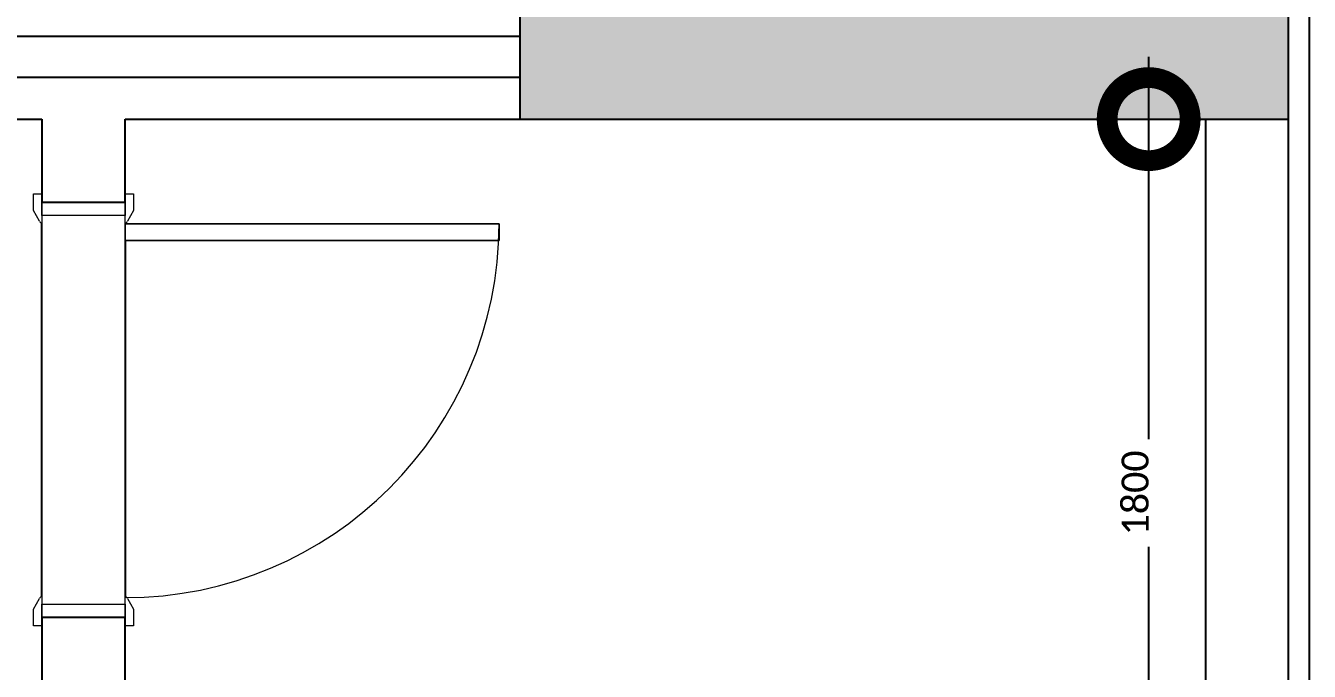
# Model space of a CAD drawing. Header units: metres. Extents: x 15.7 to 112.1, y 4.7 to 71.5.
# Drawn here: x 68.405 to 71.494, y 25.318 to 26.872 of the extents above; entities that cross this region are included whole.
import ezdxf

# ---------------------------------------------------------------- set-up
doc = ezdxf.new("R2010")
doc.units = ezdxf.units.M
doc.layers.get('0').update_dxf_attribs({"color": 3})
doc.layers.add('00', color=252, linetype='Continuous')
doc.layers.add('A-DIM', color=7, linetype='Continuous', lineweight=5)
doc.layers.add('A-DOOR', color=5, linetype='Continuous', lineweight=5)
doc.styles.add('Calibri', font='calibri.ttf', dxfattribs={"height": 0.212639})
doc.dimstyles.new('ECG_Dimn-Detl-100', dxfattribs={"dimscale": 0.3048, "dimtxt": 0.25, "dimasz": 1.312336, "dimexe": 0.492126, "dimexo": 0.0625, "dimgap": 0, "dimtad": 1, "dimdec": 0, "dimlfac": 1000, "dimzin": 0, "dimdsep": 46, "dimtxsty": 'Calibri', "dimblk1": 'DOTSMALL', "dimblk2": 'DOTSMALL', "dimsah": 1, "dimcen": 0.09, "dimdle": 0.492126, "dimazin": 0, "dimtfac": 1, "dimtdec": 4, "dimtix": 1, "dimtmove": 0, "dimatfit": 3, "dimfxl": 0.492126, "dimfxlon": 1, "dimtvp": 1, "dimtolj": 1, "dimtzin": 0, "dimarcsym": 2})

# ---------------------------------------------------------------- blocks, each defined once
blk = doc.blocks.new('ECG_ Door-Single Leaf-Steel - 1000x2200 mm-3097159-GROUND FLOOR PLAN')
at = {"layer": 'A-DOOR'}
for p, q in [((-0.52, 0.12), (-0.48, 0.12)), ((-0.52, 0.1), (-0.52, 0.12)), ((-0.45, 0.1), (-0.5, 0.1)), ((-0.5, 0.1), (-0.468, 0.1)), ((-0.48, 0.12), (-0.454, 0.106)), ((-0.468, 0.1), (-0.468, -0.1)), ((0.5, 0.1), (0.45, 0.1)), ((0.454, 0.106), (0.48, 0.12)), ((0.468, 0.1), (0.5, 0.1)), ((0.468, -0.1), (0.468, 0.1)), ((0.48, 0.12), (0.52, 0.12)), ((0.52, 0.12), (0.52, 0.1)), ((-0.52, -0.12), (-0.52, -0.1)), ((-0.48, -0.12), (-0.52, -0.12)), ((-0.5, -0.1), (-0.45, -0.1)), ((-0.468, -0.1), (-0.5, -0.1)), ((-0.454, -0.106), (-0.48, -0.12)), ((0.408, -0.1), (0.448, -0.1)), ((0.408, -1), (0.408, -0.1)), ((0.408, -0.1), (0.408, -1)), ((0.448, -0.1), (0.408, -0.1)), ((0.448, -0.1), (0.448, -1)), ((0.448, -1), (0.448, -0.1)), ((0.45, -0.1), (0.5, -0.1)), ((0.48, -0.12), (0.454, -0.106)), ((0.5, -0.1), (0.468, -0.1)), ((0.52, -0.12), (0.48, -0.12)), ((0.52, -0.1), (0.52, -0.12)), ((0.448, -1), (0.408, -1)), ((0.408, -1), (0.448, -1))]:
    blk.add_line(p, q, dxfattribs=at)
for centre, radius, start, end in [((-0.458, 0.099), 0.00806, 7.125, 60.2551), ((0.458, 0.099), 0.00806, 119.7449, 172.875), ((-0.458, -0.099), 0.00806, 299.7449, 352.875), ((0.448, -0.1), 0.9, 180, 270), ((0.458, -0.099), 0.00806, 187.125, 240.2551)]:
    blk.add_arc(centre, radius, start, end, dxfattribs=at)
blk = doc.blocks.new('_DotSmall')
at = {"color": 0, "linetype": 'ByBlock', "const_width": 0.5}
blk.add_lwpolyline([(-0.0625, 0, 1), (0.0625, 0, 1)], format="xyb", close=True, dxfattribs=at)

msp = doc.modelspace()

# ---------------------------------------------------------------- hatches: boundary and pattern name
at = {"layer": '00'}
msp.add_hatch(color=256, dxfattribs=at).paths.add_polyline_path([(71.0292, 26.6473), (71.4439, 26.6473), (71.4439, 27.0473), (69.5939, 27.0473), (69.5939, 26.6473)], flags=0)

# ---------------------------------------------------------------- linework, layer by layer
for p, q in [((71.4939, 36.6973), (71.4939, 25.1773)), ((69.5939, 27.0473), (69.5939, 26.8473)), ((71.4439, 26.6473), (71.4439, 27.0473)), ((65.6439, 26.8473), (69.5939, 26.8473)), ((69.5939, 26.8473), (69.5939, 26.7473)), ((69.5939, 26.7473), (65.6439, 26.7473)), ((69.5939, 26.7473), (69.5939, 26.6473)), ((65.6439, 26.6473), (68.4439, 26.6473)), ((68.4439, 26.6473), (68.4439, 26.4473)), ((68.6439, 26.4473), (68.6439, 26.6473)), ((68.6439, 26.6473), (69.5939, 26.6473)), ((69.5939, 26.6473), (71.2439, 26.6473)), ((71.2439, 26.6473), (71.2439, 24.8473)), ((71.2439, 26.6473), (71.4439, 26.6473)), ((71.4439, 25.0473), (71.4439, 26.6473)), ((68.4439, 26.4473), (68.6439, 26.4473)), ((68.4439, 25.4973), (68.4439, 26.3973)), ((68.4439, 25.4973), (68.4439, 26.3973)), ((68.6439, 26.3973), (68.6439, 26.3953)), ((68.6439, 26.3973), (68.6439, 26.3953)), ((68.6439, 26.3553), (68.6439, 25.4973)), ((68.6439, 26.3553), (68.6439, 25.4973)), ((68.4439, 25.4473), (68.4439, 22.9973)), ((68.6439, 25.4473), (68.4439, 25.4473)), ((68.6439, 22.9973), (68.6439, 25.4473))]:
    msp.add_line(p, q, dxfattribs=at)

# ---------------------------------------------------------------- block references
at = {"layer": '00', "rotation": 90}
msp.add_blockref('ECG_ Door-Single Leaf-Steel - 1000x2200 mm-3097159-GROUND FLOOR PLAN', (68.5439, 25.9473), dxfattribs=at)

# ---------------------------------------------------------------- dimensions: what is measured, and where the dimension line sits
at = {"layer": 'A-DIM'}
msp.add_linear_dim(base=(71.1073, 26.6473), p1=(71.2573, 24.8473), p2=(70.9573, 26.6473), angle=90, dimstyle='ECG_Dimn-Detl-100', override={"dimpost": '<>', "dimfxl": 1.824829}, dxfattribs=at).render()

doc.saveas('drawing.dxf')
